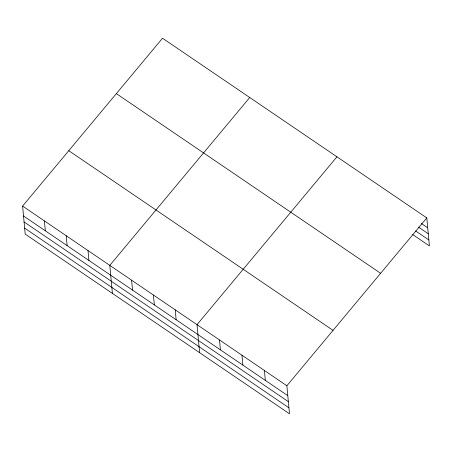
<?xml version="1.0" encoding="UTF-8"?>
<svg xmlns="http://www.w3.org/2000/svg" width="452" height="452" viewBox="0 0 452 452"><rect width="100%" height="100%" fill="white"/><g stroke="black" fill="none" stroke-linecap="round" stroke-linejoin="round"><path stroke-width="0.68" d="M426.801 217.898L286.873 385.759L289.472 413.778L25.199 234.102L22.6 206.084L162.528 38.222L426.801 217.898L429.4 245.916L412.699 234.56M249.736 97.513L109.808 265.375L112.407 293.393M336.949 156.81L197.021 324.672L199.62 352.69M421.383 223.486L427.716 227.797M418.484 227.119L428.276 233.774M415.597 230.932L428.846 239.939M116.35 93.615L380.624 273.296M68.777 150.685L333.051 330.367M22.6 206.084L286.873 385.759M23.515 215.977L287.794 395.653M24.075 221.955L288.348 401.636M24.645 228.119L288.918 407.8M264.409 370.487L265.33 380.381M241.95 355.216L242.865 365.109M219.486 339.944L220.401 349.837M175.218 309.846L176.139 319.739M153.414 295.02L154.335 304.919M131.611 280.2L132.532 290.094M88.01 250.555L88.925 260.448M66.207 235.729L67.122 245.622M44.403 220.904L45.319 230.802"/></g></svg>
